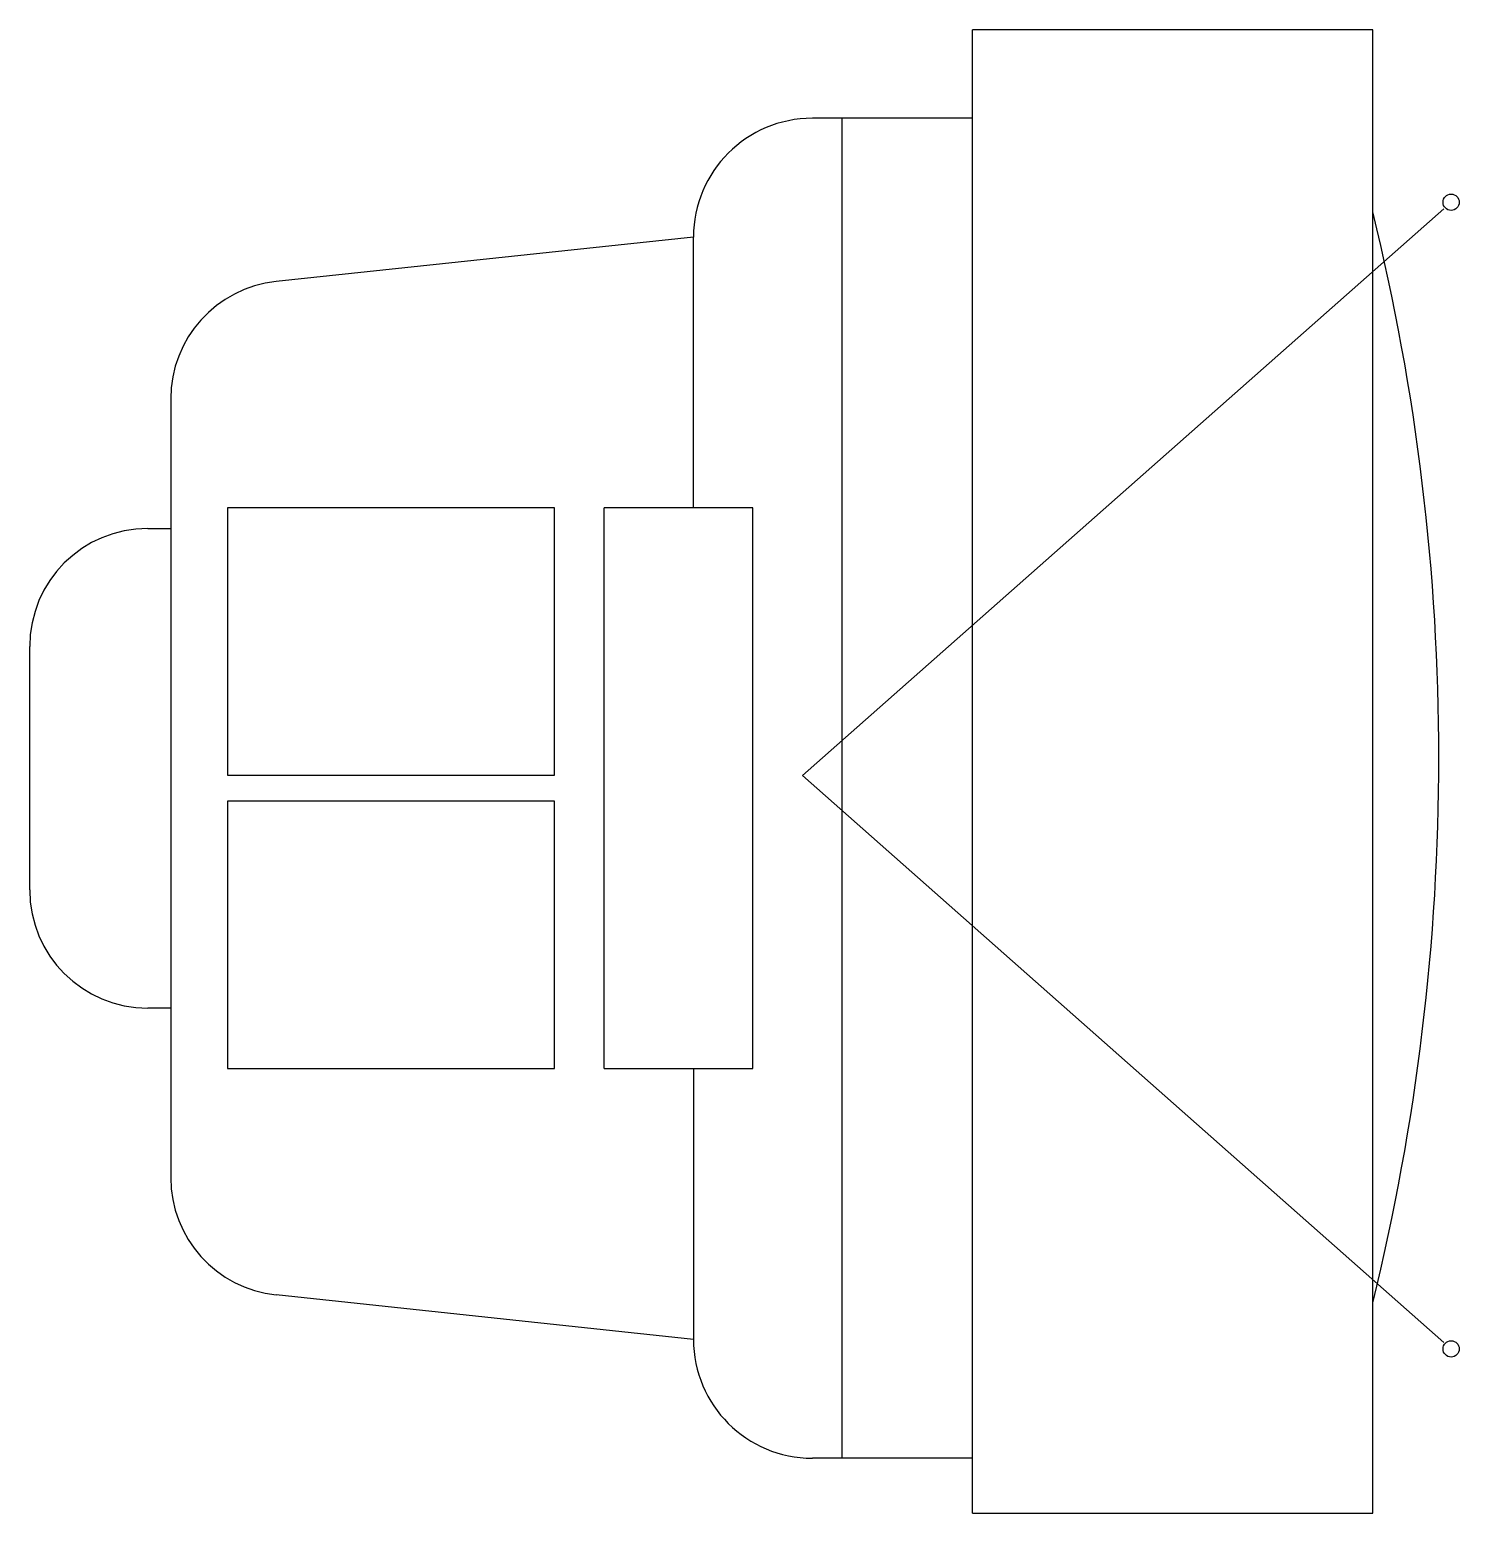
# Model space of a CAD drawing. Header units: millimetres. Extents: x 1285.617 to 1286.101, y 2716.515 to 2717.018.
import ezdxf

# ---------------------------------------------------------------- set-up
doc = ezdxf.new("R2010")
doc.units = ezdxf.units.MM
doc.header["$LTSCALE"] = 10
doc.layers.add('Equipam_audio_vídeo', color=1, linetype='Continuous')

msp = doc.modelspace()

# ---------------------------------------------------------------- linework, layer by layer
at = {"layer": 'Equipam_audio_vídeo'}
for p, q in [((1285.9361, 2716.51509), (1285.9361, 2717.01758)), ((1286.07164, 2717.01758), (1285.9361, 2717.01758)), ((1286.07164, 2716.51509), (1286.07164, 2717.01758)), ((1285.9361, 2716.98758), (1285.88187, 2716.98758)), ((1285.89193, 2716.53375), (1285.89193, 2716.98758)), ((1285.87853, 2716.76497), (1286.09569, 2716.95693)), ((1285.84162, 2716.94733), (1285.70035, 2716.93227)), ((1285.84162, 2716.85561), (1285.84162, 2716.94733)), ((1285.66459, 2716.8925), (1285.66459, 2716.62883)), ((1285.68386, 2716.85561), (1285.68386, 2716.76505)), ((1285.79454, 2716.85561), (1285.68386, 2716.85561)), ((1285.79454, 2716.76505), (1285.79454, 2716.85561)), ((1285.81143, 2716.66571), (1285.81143, 2716.85561)), ((1285.86174, 2716.85561), (1285.81143, 2716.85561)), ((1285.86174, 2716.66571), (1285.86174, 2716.85561)), ((1285.65684, 2716.84867), (1285.66459, 2716.84867)), ((1285.66459, 2716.84867), (1285.66459, 2716.68621)), ((1285.61684, 2716.72621), (1285.61684, 2716.80867)), ((1285.68386, 2716.76505), (1285.79454, 2716.76505)), ((1285.87853, 2716.76497), (1286.09569, 2716.573)), ((1285.79454, 2716.75627), (1285.68386, 2716.75627)), ((1285.68386, 2716.75627), (1285.68386, 2716.66571)), ((1285.79454, 2716.66571), (1285.79454, 2716.75627)), ((1285.66459, 2716.68621), (1285.65684, 2716.68621)), ((1285.68386, 2716.66571), (1285.79454, 2716.66571)), ((1285.81143, 2716.66571), (1285.86174, 2716.66571)), ((1285.84162, 2716.66571), (1285.84162, 2716.57399)), ((1285.84162, 2716.57399), (1285.70035, 2716.58905)), ((1285.9361, 2716.53375), (1285.88187, 2716.53375)), ((1285.9361, 2716.51509), (1286.07164, 2716.51509))]:
    msp.add_line(p, q, dxfattribs=at)
for centre in [(1286.09819, 2716.95915), (1286.09819, 2716.57079)]:
    msp.add_circle(centre, 0.00276, dxfattribs=at)
for centre, radius, start, end in [((1285.88187, 2716.94733), 0.04025, 90, 180), ((1285.31992, 2716.77111), 0.77409, 346.19185, 13.80815), ((1285.70459, 2716.8925), 0.04, 96.0849, 180), ((1285.65684, 2716.80867), 0.04, 90, 180), ((1285.65684, 2716.72621), 0.04, 180, 270), ((1285.70459, 2716.62883), 0.04, 180, 263.9151), ((1285.88187, 2716.57399), 0.04025, 180, 270)]:
    msp.add_arc(centre, radius, start, end, dxfattribs=at)

doc.saveas('drawing.dxf')
